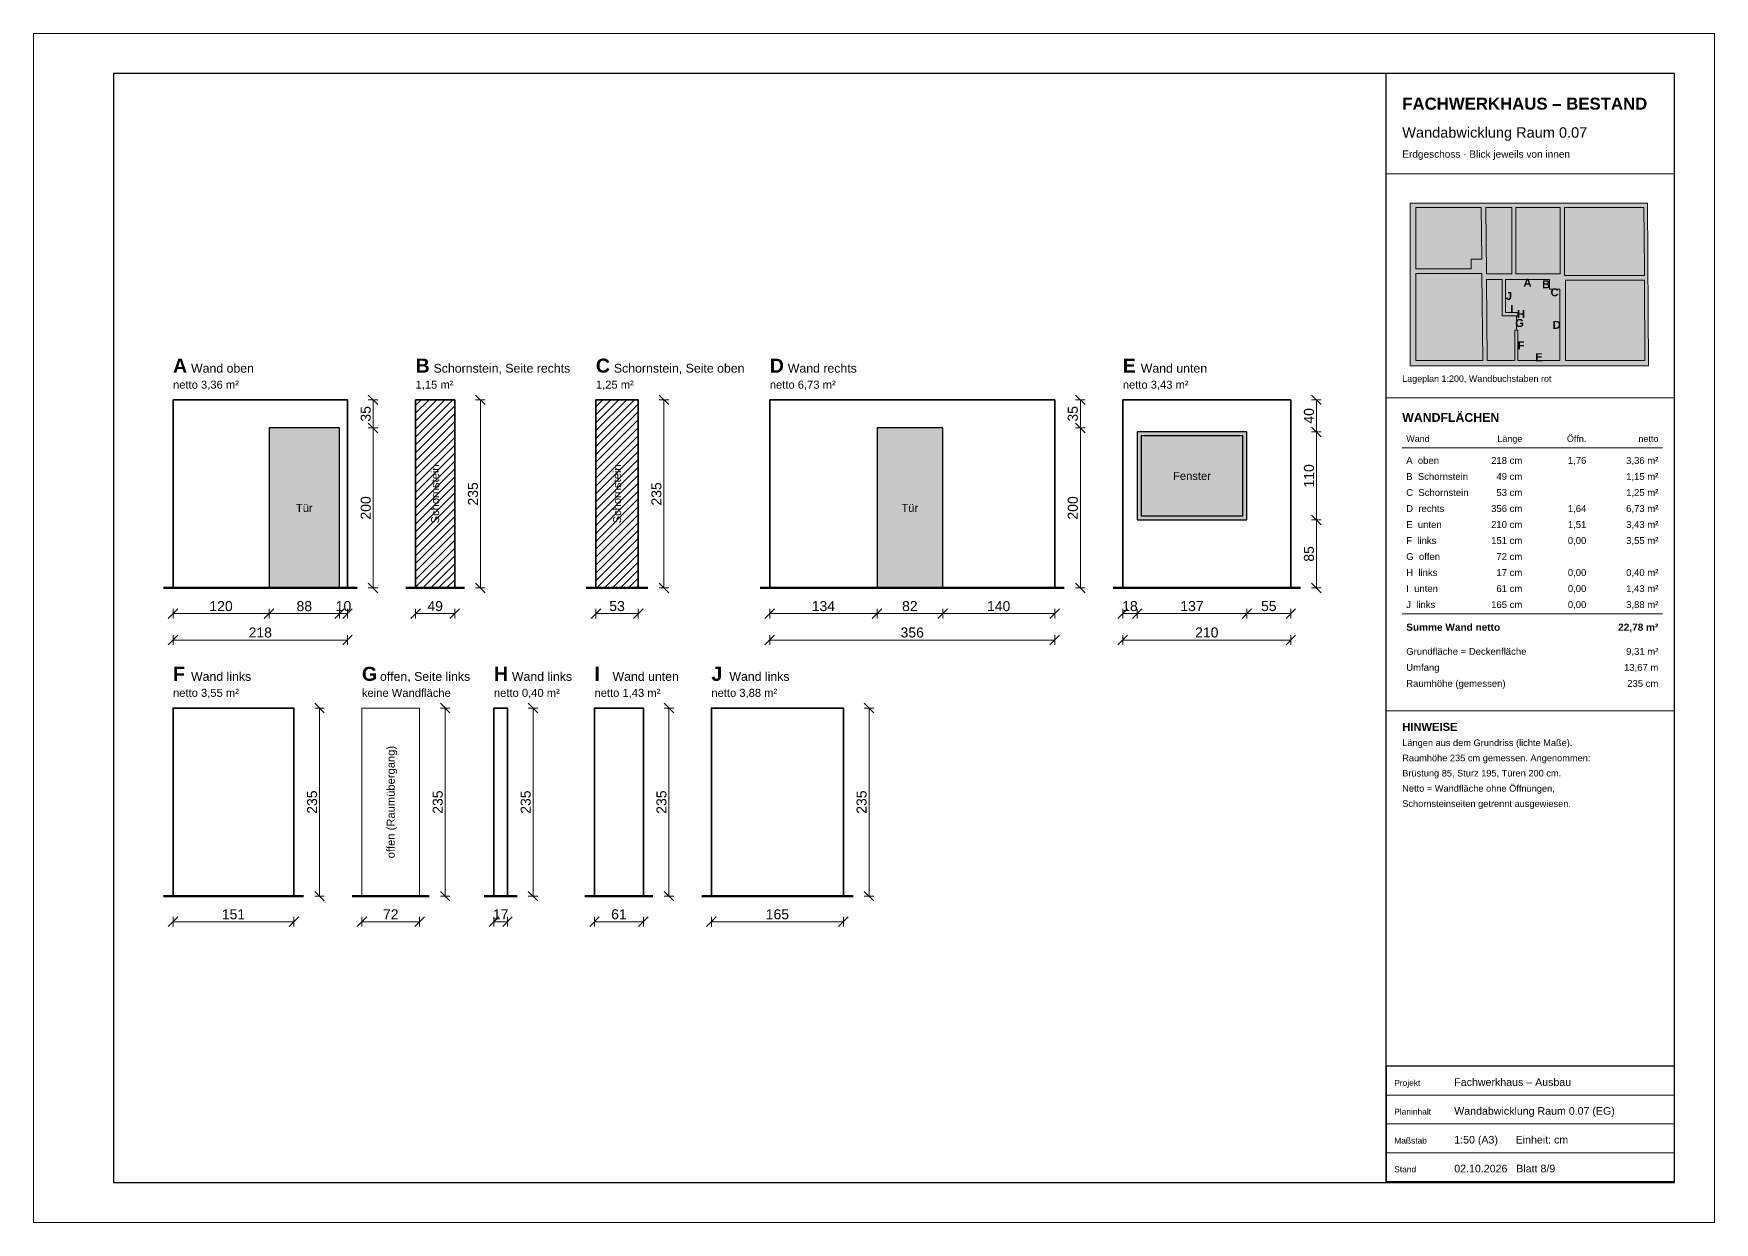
# Model space of a CAD drawing. Header units: centimetres. Extents: x 0 to 18200, y 0 to 1485.
# Drawn here: x 13800 to 15900, y 0 to 1485 of the extents above; entities that cross this region are included whole.
import ezdxf
from ezdxf.enums import TextEntityAlignment as Align

# ---------------------------------------------------------------- set-up
doc = ezdxf.new("R2010")
doc.units = ezdxf.units.CM
doc.linetypes.add('DASHED', pattern=[1.524, 1.27, -0.254])
for name, color, linetype, lineweight in [('ABW_BODEN', 7, 'Continuous', 50), ('ABW_OEFFNUNG', 7, 'Continuous', 25), ('ABW_OFFEN', 8, 'DASHED', 18), ('ABW_TEXT', 7, 'Continuous', 18), ('ABW_WAND', 7, 'Continuous', 35), ('BEMASSUNG', 7, 'Continuous', 18), ('FENSTER', 7, 'Continuous', 25), ('PLANKOPF', 7, 'Continuous', 25), ('PLANKOPF_DUENN', 7, 'Continuous', 13), ('SCHORNSTEIN', 7, 'Continuous', 35), ('WAND_FUELLUNG', 8, 'Continuous', 0)]:
    doc.layers.add(name, color=color, linetype=linetype, lineweight=lineweight)
doc.styles.add('PLAN', font='arial.ttf')
doc.styles.add('PLAN_FETT', font='arialbd.ttf')
doc.dimstyles.new('BESTAND_1_50', dxfattribs={"dimscale": 5, "dimtxt": 2.5, "dimasz": 1.5, "dimexe": 1.2, "dimexo": 0, "dimgap": 0.6, "dimtad": 1, "dimdec": 0, "dimtxsty": 'PLAN', "dimtsz": 1.2, "dimcen": 2.5, "dimclrd": 7, "dimclre": 7, "dimclrt": 7, "dimazin": 3, "dimtfac": 1, "dimtmove": 2, "dimatfit": 3, "dimlwd": 18, "dimlwe": 13})

msp = doc.modelspace()

# ---------------------------------------------------------------- hatches: boundary and pattern name
at = {"layer": 'ABW_OEFFNUNG', "true_color": 0xffffff}
h = msp.add_hatch(color=7, dxfattribs=at)
h.dxf.hatch_style = 1
h.paths.add_polyline_path([(14182.2, 792.5), (14182.2, 992.5), (14094.2, 992.5), (14094.2, 792.5)])
h = msp.add_hatch(color=7, dxfattribs=at)
h.dxf.hatch_style = 1
h.paths.add_polyline_path([(14935.8, 792.5), (14935.8, 992.5), (14853.8, 992.5), (14853.8, 792.5)])
h = msp.add_hatch(color=7, dxfattribs=at)
h.dxf.hatch_style = 1
h.paths.add_polyline_path([(15315.8, 877.5), (15315.8, 987.5), (15178.8, 987.5), (15178.8, 877.5)])
at = {"layer": 'SCHORNSTEIN'}
h = msp.add_hatch(dxfattribs=at)
h.set_pattern_fill('ANSI31', scale=2.2)
h.paths.add_polyline_path([(14326.2, 792.5), (14326.2, 1027.5), (14277.2, 1027.5), (14277.2, 792.5)])
h = msp.add_hatch(dxfattribs=at)
h.set_pattern_fill('ANSI31', scale=2.2)
h.paths.add_polyline_path([(14555.5, 792.5), (14555.5, 1027.5), (14502.5, 1027.5), (14502.5, 792.5)])
at = {"layer": 'WAND_FUELLUNG', "true_color": 0xa0a0a0}
h = msp.add_hatch(color=7, dxfattribs=at)
h.dxf.hatch_style = 1
h.paths.add_polyline_path([(15520, 1070), (15817.8, 1070), (15816.5, 1273.2), (15520, 1273.2)])
at = {"layer": 'WAND_FUELLUNG', "true_color": 0xffffff}
h = msp.add_hatch(color=7, dxfattribs=at)
h.dxf.hatch_style = 1
h.paths.add_polyline_path([(15596, 1203.2), (15596, 1191), (15526.8, 1191), (15526.8, 1267.8), (15608.8, 1267.8), (15609.4, 1203.2)])
h = msp.add_hatch(color=7, dxfattribs=at)
h.dxf.hatch_style = 1
h.paths.add_polyline_path([(15615.1, 1184.8), (15614.3, 1267.8), (15647, 1267.8), (15647, 1184.8)])
h = msp.add_hatch(color=7, dxfattribs=at)
h.dxf.hatch_style = 1
h.paths.add_polyline_path([(15652, 1184.8), (15652, 1267.8), (15707.2, 1267.8), (15707.2, 1184.8)])
h = msp.add_hatch(color=7, dxfattribs=at)
h.dxf.hatch_style = 1
h.paths.add_polyline_path([(15812.5, 1191.9), (15812.5, 1182.8), (15714, 1182.8), (15712.8, 1182.8), (15712.8, 1267.8), (15812, 1267.8)])
h = msp.add_hatch(color=7, dxfattribs=at)
h.dxf.hatch_style = 1
h.paths.add_polyline_path([(15609.6, 1185.5), (15610.7, 1076.8), (15526.8, 1076.8), (15526.8, 1185.5)])
h = msp.add_hatch(color=7, dxfattribs=at)
h.dxf.hatch_style = 1
h.paths.add_polyline_path([(15650.8, 1114.5), (15650.8, 1076.8), (15616.2, 1076.8), (15615.2, 1178), (15635, 1178), (15635, 1136.8), (15635, 1132.5), (15639.2, 1132.5), (15652.6, 1132.5), (15652.6, 1114.5)])
at = {"layer": 'WAND_FUELLUNG', "true_color": 0xf0c8be}
h = msp.add_hatch(color=7, dxfattribs=at)
h.dxf.hatch_style = 1
h.paths.add_polyline_path([(15654.5, 1114.5), (15652.6, 1114.5), (15652.6, 1132.5), (15654.5, 1132.5), (15654.5, 1136.8), (15639.2, 1136.8), (15639.2, 1178), (15652.6, 1178), (15693.8, 1178), (15693.8, 1165.8), (15707, 1165.8), (15707, 1076.8), (15654.5, 1076.8)])
at = {"layer": 'WAND_FUELLUNG', "true_color": 0xffffff}
h = msp.add_hatch(color=7, dxfattribs=at)
h.dxf.hatch_style = 1
h.paths.add_polyline_path([(15813.2, 1076.8), (15714, 1076.8), (15714, 1177.2), (15812.6, 1177.2)])

# ---------------------------------------------------------------- linework, layer by layer
at = {"layer": 'ABW_BODEN'}
for p, q in [((13962.2, 792.5), (14204.2, 792.5)), ((14265.2, 792.5), (14338.2, 792.5)), ((14490.5, 792.5), (14567.5, 792.5)), ((14707.8, 792.5), (15087.8, 792.5)), ((15148.8, 792.5), (15382.8, 792.5)), ((13962.2, 407.5), (14137.2, 407.5)), ((14198.2, 407.5), (14294.2, 407.5)), ((14363.1, 407.5), (14404.1, 407.5)), ((14488.8, 407.5), (14573.8, 407.5)), ((14634.8, 407.5), (14823.8, 407.5))]:
    msp.add_line(p, q, dxfattribs=at)
at = {"layer": 'ABW_OEFFNUNG'}
for points in [[(14182.2, 792.5), (14182.2, 992.5), (14094.2, 992.5), (14094.2, 792.5)], [(14935.8, 792.5), (14935.8, 992.5), (14853.8, 992.5), (14853.8, 792.5)], [(15315.8, 877.5), (15315.8, 987.5), (15178.8, 987.5), (15178.8, 877.5)]]:
    msp.add_lwpolyline(points, close=True, dxfattribs=at)
at = {"layer": 'ABW_OFFEN'}
msp.add_lwpolyline([(14282.2, 407.5), (14282.2, 642.5), (14210.2, 642.5), (14210.2, 407.5)], close=True, dxfattribs=at)
at = {"layer": 'ABW_WAND'}
for points in [[(14192.2, 792.5), (14192.2, 1027.5), (13974.2, 1027.5), (13974.2, 792.5)], [(14326.2, 792.5), (14326.2, 1027.5), (14277.2, 1027.5), (14277.2, 792.5)], [(14555.5, 792.5), (14555.5, 1027.5), (14502.5, 1027.5), (14502.5, 792.5)], [(15075.8, 792.5), (15075.8, 1027.5), (14719.8, 1027.5), (14719.8, 792.5)], [(15370.8, 792.5), (15370.8, 1027.5), (15160.8, 1027.5), (15160.8, 792.5)], [(14125.2, 407.5), (14125.2, 642.5), (13974.2, 642.5), (13974.2, 407.5)], [(14392.1, 407.5), (14392.1, 642.5), (14375.1, 642.5), (14375.1, 407.5)], [(14561.8, 407.5), (14561.8, 642.5), (14500.8, 642.5), (14500.8, 407.5)], [(14811.8, 407.5), (14811.8, 642.5), (14646.8, 642.5), (14646.8, 407.5)]]:
    msp.add_lwpolyline(points, close=True, dxfattribs=at)
at = {"layer": 'FENSTER'}
msp.add_lwpolyline([(15310.8, 882.5), (15310.8, 982.5), (15183.8, 982.5), (15183.8, 882.5)], close=True, dxfattribs=at)
at = {"layer": 'PLANKOPF'}
msp.add_line((15490, 50), (15490, 1435), dxfattribs=at)
for points in [[(13900, 50), (15850, 50), (15850, 1435), (13900, 1435)], [(15490, 50), (15850, 50), (15850, 195), (15490, 195)]]:
    msp.add_lwpolyline(points, close=True, dxfattribs=at)
at = {"layer": 'PLANKOPF_DUENN'}
for p, q in [((15490, 1310), (15850, 1310)), ((15490, 1030), (15850, 1030)), ((15510, 967.5), (15835, 967.5)), ((15510, 760), (15835, 760)), ((15490, 639), (15850, 639)), ((15490, 159), (15850, 159)), ((15490, 123), (15850, 123)), ((15490, 87), (15850, 87)), ((15490, 51), (15850, 51))]:
    msp.add_line(p, q, dxfattribs=at)
for points in [[(13800, 0), (15900, 0), (15900, 1485), (13800, 1485)], [(15520, 1070), (15817.8, 1070), (15816.5, 1273.2), (15520, 1273.2)], [(15596, 1203.2), (15596, 1191), (15526.8, 1191), (15526.8, 1267.8), (15608.8, 1267.8), (15609.4, 1203.2)], [(15615.1, 1184.8), (15614.3, 1267.8), (15647, 1267.8), (15647, 1184.8)], [(15652, 1184.8), (15652, 1267.8), (15707.2, 1267.8), (15707.2, 1184.8)], [(15812.5, 1191.9), (15812.5, 1182.8), (15714, 1182.8), (15712.8, 1182.8), (15712.8, 1267.8), (15812, 1267.8)], [(15609.6, 1185.5), (15610.7, 1076.8), (15526.8, 1076.8), (15526.8, 1185.5)], [(15650.8, 1114.5), (15650.8, 1076.8), (15616.2, 1076.8), (15615.2, 1178), (15635, 1178), (15635, 1136.8), (15635, 1132.5), (15639.2, 1132.5), (15652.6, 1132.5), (15652.6, 1114.5)], [(15654.5, 1114.5), (15652.6, 1114.5), (15652.6, 1132.5), (15654.5, 1132.5), (15654.5, 1136.8), (15639.2, 1136.8), (15639.2, 1178), (15652.6, 1178), (15693.8, 1178), (15693.8, 1165.8), (15707, 1165.8), (15707, 1076.8), (15654.5, 1076.8)], [(15813.2, 1076.8), (15714, 1076.8), (15714, 1177.2), (15812.6, 1177.2)]]:
    msp.add_lwpolyline(points, close=True, dxfattribs=at)

# ---------------------------------------------------------------- texts
at = {"layer": 'ABW_TEXT'}
for s, height, style, p in [('A', 17.5, 'PLAN_FETT', (13974.2, 1061.5)), ('Wand oben', 11, 'PLAN', (13996.7, 1061.5)), ('B', 17.5, 'PLAN_FETT', (14277.2, 1061.5)), ('Schornstein, Seite rechts', 11, 'PLAN', (14299.7, 1061.5)), ('C', 17.5, 'PLAN_FETT', (14502.5, 1061.5)), ('Schornstein, Seite oben', 11, 'PLAN', (14525, 1061.5)), ('D', 17.5, 'PLAN_FETT', (14719.8, 1061.5)), ('Wand rechts', 11, 'PLAN', (14742.3, 1061.5)), ('E', 17.5, 'PLAN_FETT', (15160.8, 1061.5)), ('Wand unten', 11, 'PLAN', (15183.3, 1061.5)), ('netto 3,36 m²', 10, 'PLAN', (13974.2, 1041.5)), ('1,15 m²', 10, 'PLAN', (14277.2, 1041.5)), ('1,25 m²', 10, 'PLAN', (14502.5, 1041.5)), ('netto 6,73 m²', 10, 'PLAN', (14719.8, 1041.5)), ('netto 3,43 m²', 10, 'PLAN', (15160.8, 1041.5)), ('F', 17.5, 'PLAN_FETT', (13974.2, 676.5)), ('G', 17.5, 'PLAN_FETT', (14210.2, 676.5)), ('H', 17.5, 'PLAN_FETT', (14375.1, 676.5)), ('I', 17.5, 'PLAN_FETT', (14500.8, 676.5)), ('J', 17.5, 'PLAN_FETT', (14646.8, 676.5)), ('Wand links', 11, 'PLAN', (13996.7, 676.5)), ('offen, Seite links', 11, 'PLAN', (14232.7, 676.5)), ('Wand links', 11, 'PLAN', (14397.6, 676.5)), ('Wand unten', 11, 'PLAN', (14523.3, 676.5)), ('Wand links', 11, 'PLAN', (14669.3, 676.5)), ('netto 3,55 m²', 10, 'PLAN', (13974.2, 656.5)), ('keine Wandfläche', 10, 'PLAN', (14210.2, 656.5)), ('netto 0,40 m²', 10, 'PLAN', (14375.1, 656.5)), ('netto 1,43 m²', 10, 'PLAN', (14500.8, 656.5)), ('netto 3,88 m²', 10, 'PLAN', (14646.8, 656.5))]:
    msp.add_text(s, height=height, dxfattribs=dict(at, style=style)).set_placement(p)
at = {"layer": 'ABW_TEXT', "style": 'PLAN'}
for s, p in [('Schornstein', (14301.7, 910)), ('Schornstein', (14529, 910)), ('offen (Raumübergang)', (14246.2, 525))]:
    msp.add_text(s, height=10, rotation=90, dxfattribs=at).set_placement(p, align=Align.MIDDLE_CENTER)
for s, p in [('Fenster', (15247.3, 932.5)), ('Tür', (14138.2, 892.5)), ('Tür', (14894.8, 892.5))]:
    msp.add_text(s, height=10, dxfattribs=at).set_placement(p, align=Align.MIDDLE_CENTER)
at = {"layer": 'PLANKOPF'}
for s, height, style, p in [('FACHWERKHAUS – BESTAND', 15, 'PLAN_FETT', (15510, 1390)), ('Wandabwicklung Raum 0.07', 13, 'PLAN', (15510, 1355)), ('Erdgeschoss · Blick jeweils von innen', 9, 'PLAN', (15510, 1330)), ('Lageplan 1:200, Wandbuchstaben rot', 8, 'PLAN', (15510, 1050)), ('WANDFLÄCHEN', 11, 'PLAN_FETT', (15510, 1000)), ('Wand', 8, 'PLAN', (15515, 975)), ('A  oben', 8.5, 'PLAN', (15515, 947.5)), ('B  Schornstein', 8.5, 'PLAN', (15515, 927.5)), ('C  Schornstein', 8.5, 'PLAN', (15515, 907.5)), ('D  rechts', 8.5, 'PLAN', (15515, 887.5)), ('E  unten', 8.5, 'PLAN', (15515, 867.5)), ('F  links', 8.5, 'PLAN', (15515, 847.5)), ('G  offen', 8.5, 'PLAN', (15515, 827.5)), ('H  links', 8.5, 'PLAN', (15515, 807.5)), ('I  unten', 8.5, 'PLAN', (15515, 787.5)), ('J  links', 8.5, 'PLAN', (15515, 767.5)), ('Summe Wand netto', 9, 'PLAN_FETT', (15515, 739)), ('Grundfläche = Deckenfläche', 8.5, 'PLAN', (15515, 709)), ('Umfang', 8.5, 'PLAN', (15515, 689)), ('Raumhöhe (gemessen)', 8.5, 'PLAN', (15515, 669)), ('HINWEISE', 10, 'PLAN_FETT', (15510, 614)), ('Längen aus dem Grundriss (lichte Maße).', 8.25, 'PLAN', (15510, 595)), ('Raumhöhe 235 cm gemessen. Angenommen:', 8.25, 'PLAN', (15510, 576)), ('Brüstung 85, Sturz 195, Türen 200 cm.', 8.25, 'PLAN', (15510, 557)), ('Netto = Wandfläche ohne Öffnungen,', 8.25, 'PLAN', (15510, 538)), ('Schornsteinseiten getrennt ausgewiesen.', 8.25, 'PLAN', (15510, 519)), ('Projekt', 7.5, 'PLAN', (15500, 170.5)), ('Fachwerkhaus – Ausbau', 9.5, 'PLAN', (15575, 170.5)), ('Planinhalt', 7.5, 'PLAN', (15500, 134.5)), ('Wandabwicklung Raum 0.07 (EG)', 9.5, 'PLAN', (15575, 134.5)), ('Maßstab', 7.5, 'PLAN', (15500, 98.5)), ('1:50 (A3)      Einheit: cm', 9.5, 'PLAN', (15575, 98.5)), ('Stand', 7.5, 'PLAN', (15500, 62.5)), ('02.10.2026   Blatt 8/9', 9.5, 'PLAN', (15575, 62.5))]:
    msp.add_text(s, height=height, dxfattribs=dict(at, style=style)).set_placement(p)
at = {"layer": 'PLANKOPF', "true_color": 0xc81e1e, "style": 'PLAN_FETT'}
for s, p in [('A', (15666.5, 1174)), ('B', (15689.8, 1171.9)), ('J', (15643.2, 1157.4)), ('C', (15700.4, 1161.8)), ('I', (15646.9, 1140.8)), ('H', (15658.5, 1134.6)), ('G', (15656.6, 1123.5)), ('D', (15703, 1121.2)), ('F', (15658.5, 1095.6)), ('E', (15680.8, 1080.8))]:
    msp.add_text(s, height=10, dxfattribs=at).set_placement(p, align=Align.MIDDLE_CENTER)
at = {"layer": 'PLANKOPF'}
for s, height, style, p in [('Länge', 8, 'PLAN', (15660, 975)), ('Öffn.', 8, 'PLAN', (15740, 975)), ('netto', 8, 'PLAN', (15830, 975)), ('218 cm', 8.5, 'PLAN', (15660, 947.5)), ('1,76', 8.5, 'PLAN', (15740, 947.5)), ('3,36 m²', 8.5, 'PLAN', (15830, 947.5)), ('49 cm', 8.5, 'PLAN', (15660, 927.5)), ('1,15 m²', 8.5, 'PLAN', (15830, 927.5)), ('53 cm', 8.5, 'PLAN', (15660, 907.5)), ('1,25 m²', 8.5, 'PLAN', (15830, 907.5)), ('356 cm', 8.5, 'PLAN', (15660, 887.5)), ('1,64', 8.5, 'PLAN', (15740, 887.5)), ('6,73 m²', 8.5, 'PLAN', (15830, 887.5)), ('210 cm', 8.5, 'PLAN', (15660, 867.5)), ('1,51', 8.5, 'PLAN', (15740, 867.5)), ('3,43 m²', 8.5, 'PLAN', (15830, 867.5)), ('151 cm', 8.5, 'PLAN', (15660, 847.5)), ('0,00', 8.5, 'PLAN', (15740, 847.5)), ('3,55 m²', 8.5, 'PLAN', (15830, 847.5)), ('72 cm', 8.5, 'PLAN', (15660, 827.5)), ('17 cm', 8.5, 'PLAN', (15660, 807.5)), ('0,00', 8.5, 'PLAN', (15740, 807.5)), ('0,40 m²', 8.5, 'PLAN', (15830, 807.5)), ('61 cm', 8.5, 'PLAN', (15660, 787.5)), ('0,00', 8.5, 'PLAN', (15740, 787.5)), ('1,43 m²', 8.5, 'PLAN', (15830, 787.5)), ('165 cm', 8.5, 'PLAN', (15660, 767.5)), ('0,00', 8.5, 'PLAN', (15740, 767.5)), ('3,88 m²', 8.5, 'PLAN', (15830, 767.5)), ('22,78 m²', 9, 'PLAN_FETT', (15830, 739)), ('9,31 m²', 8.5, 'PLAN', (15830, 709)), ('13,67 m', 8.5, 'PLAN', (15830, 689)), ('235 cm', 8.5, 'PLAN', (15830, 669))]:
    msp.add_text(s, height=height, dxfattribs=dict(at, style=style)).set_placement(p, align=Align.RIGHT)

# ---------------------------------------------------------------- dimensions: what is measured, and where the dimension line sits
at = {"layer": 'BEMASSUNG'}
for base, p1, p2, location in [((14224.2, 992.5), (14230.2, 992.5), (14230.2, 1027.5), (14215, 1010)), ((14358.2, 792.5), (14364.2, 792.5), (14364.2, 1027.5), (14349, 910)), ((14587.5, 792.5), (14593.5, 792.5), (14593.5, 1027.5), (14578.2, 910)), ((15107.8, 992.5), (15113.8, 992.5), (15113.8, 1027.5), (15098.5, 1010)), ((15402.8, 987.5), (15408.8, 987.5), (15408.8, 1027.5), (15393.5, 1007.5)), ((14224.2, 792.5), (14230.2, 792.5), (14230.2, 992.5), (14215, 892.5)), ((15107.8, 792.5), (15113.8, 792.5), (15113.8, 992.5), (15098.5, 892.5)), ((15402.8, 877.5), (15408.8, 877.5), (15408.8, 987.5), (15393.5, 932.5)), ((15402.8, 792.5), (15408.8, 792.5), (15408.8, 877.5), (15393.5, 835)), ((14157.2, 407.5), (14163.2, 407.5), (14163.2, 642.5), (14148, 525)), ((14314.2, 407.5), (14320.2, 407.5), (14320.2, 642.5), (14305, 525)), ((14424.1, 407.5), (14430.1, 407.5), (14430.1, 642.5), (14414.8, 525)), ((14593.8, 407.5), (14599.8, 407.5), (14599.8, 642.5), (14584.5, 525)), ((14843.8, 407.5), (14849.8, 407.5), (14849.8, 642.5), (14834.5, 525))]:
    msp.add_linear_dim(base=base, p1=p1, p2=p2, angle=90, location=location, dimstyle='BESTAND_1_50', override={"dimtmove": 2}, dxfattribs=at).render()
for base, p1, p2, location in [((13974.2, 760.5), (13974.2, 754.5), (14094.2, 754.5), (14034.2, 769.8)), ((14094.2, 760.5), (14094.2, 754.5), (14182.2, 754.5), (14138.2, 769.8)), ((14182.2, 760.5), (14182.2, 754.5), (14192.2, 754.5), (14187.2, 769.8)), ((14277.2, 760.5), (14277.2, 754.5), (14326.2, 754.5), (14301.7, 769.8)), ((14502.5, 760.5), (14502.5, 754.5), (14555.5, 754.5), (14529, 769.8)), ((14719.8, 760.5), (14719.8, 754.5), (14853.8, 754.5), (14786.8, 769.8)), ((14853.8, 760.5), (14853.8, 754.5), (14935.8, 754.5), (14894.8, 769.8)), ((14935.8, 760.5), (14935.8, 754.5), (15075.8, 754.5), (15005.8, 769.8)), ((15160.8, 760.5), (15160.8, 754.5), (15178.8, 754.5), (15169.8, 769.8)), ((15178.8, 760.5), (15178.8, 754.5), (15315.8, 754.5), (15247.3, 769.8)), ((15315.8, 760.5), (15315.8, 754.5), (15370.8, 754.5), (15343.3, 769.8)), ((13974.2, 727.5), (13974.2, 721.5), (14192.2, 721.5), (14083.2, 736.8)), ((14719.8, 727.5), (14719.8, 721.5), (15075.8, 721.5), (14897.8, 736.8)), ((15160.8, 727.5), (15160.8, 721.5), (15370.8, 721.5), (15265.8, 736.8)), ((13974.2, 375.5), (13974.2, 369.5), (14125.2, 369.5), (14049.7, 384.8)), ((14210.2, 375.5), (14210.2, 369.5), (14282.2, 369.5), (14246.2, 384.8)), ((14375.1, 375.5), (14375.1, 369.5), (14392.1, 369.5), (14383.6, 384.8)), ((14500.8, 375.5), (14500.8, 369.5), (14561.8, 369.5), (14531.3, 384.8)), ((14646.8, 375.5), (14646.8, 369.5), (14811.8, 369.5), (14729.3, 384.8))]:
    msp.add_linear_dim(base=base, p1=p1, p2=p2, location=location, dimstyle='BESTAND_1_50', override={"dimtmove": 2}, dxfattribs=at).render()

doc.saveas('drawing.dxf')
